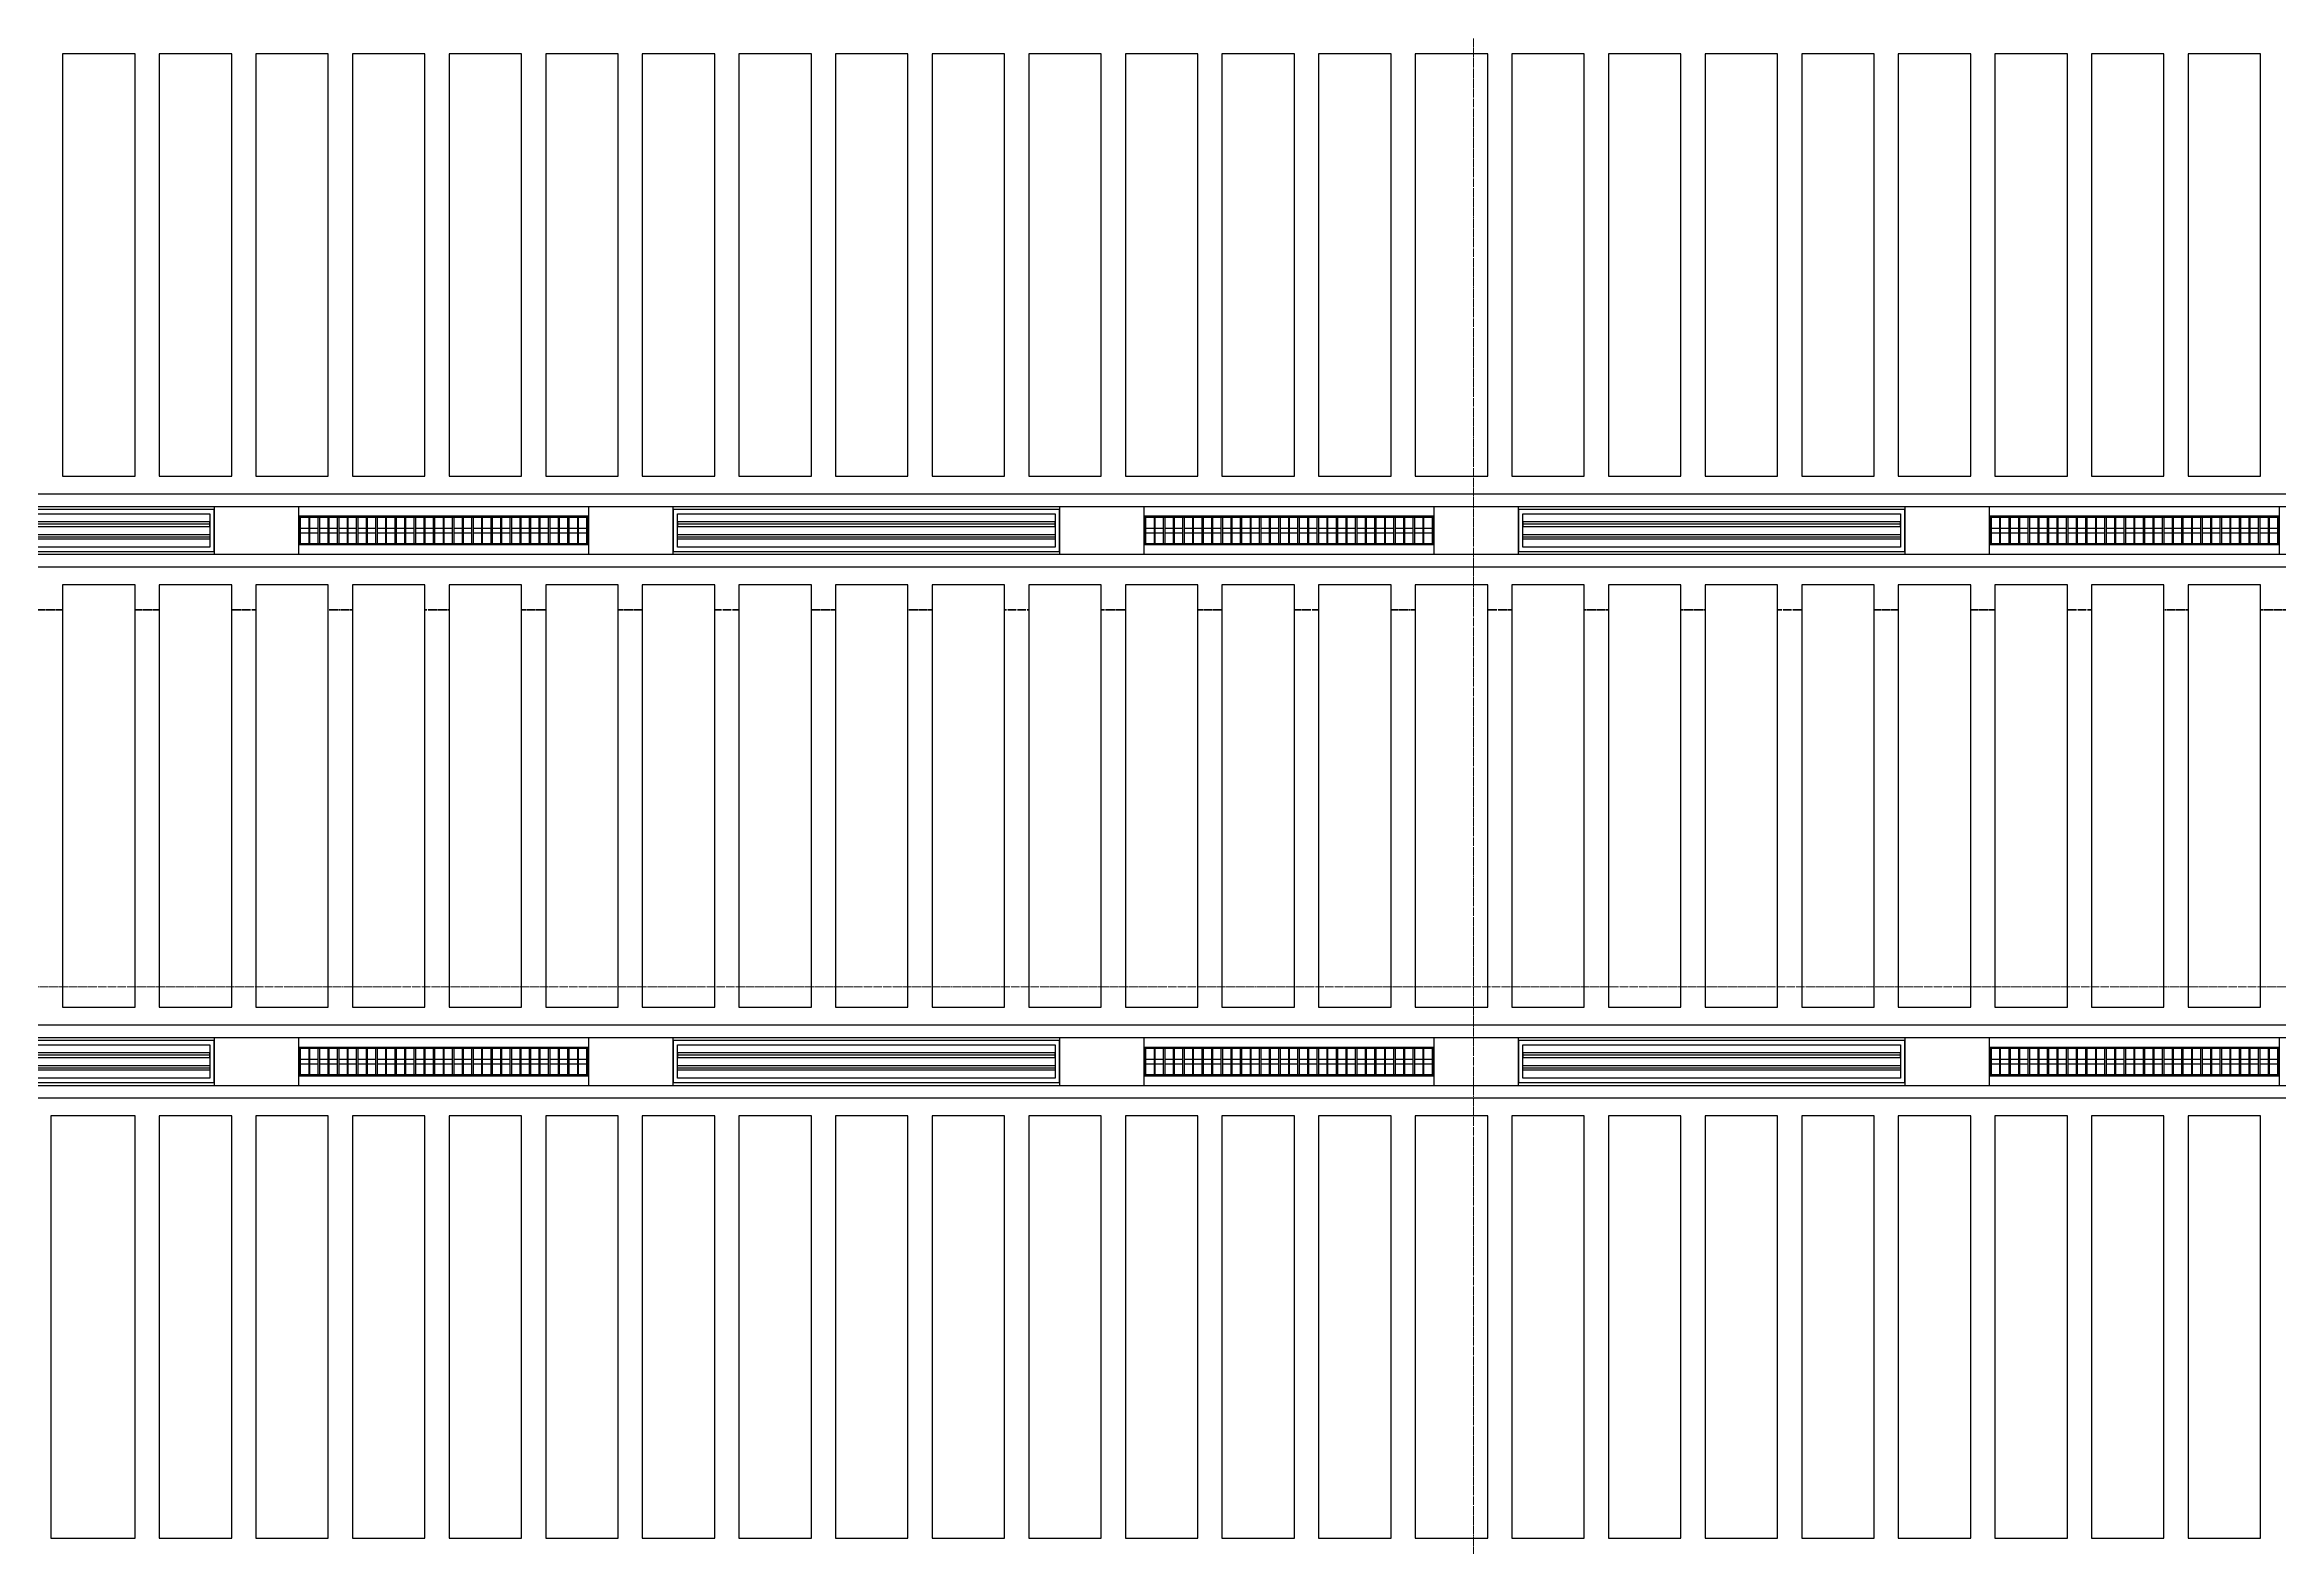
# Model space of a CAD drawing. Header units: millimetres. Extents: x -726012 to -647389, y -20772 to 18805.
# Drawn here: x -716398 to -707146, y 1257 to 7482 of the extents above; entities that cross this region are included whole.
import ezdxf
from ezdxf.enums import TextEntityAlignment as Align
from ezdxf.xclip import XClip

# ---------------------------------------------------------------- set-up
doc = ezdxf.new("R2010")
doc.units = ezdxf.units.MM
doc.header["$XCLIPFRAME"] = 0
doc.linetypes.add('DPA_Grid _ Level 100', pattern=[10, 5.5, -1.6, 1.3, -1.6])
for name, color, linetype in [('000 - WIPEOUT', 250, 'Continuous'), ('001 - ASCESSORIES', 251, 'Continuous'), ('A04_TUBE SERIES', 2, 'Continuous'), ('A11_ALU.SOLID SHEET', 2, 'Continuous')]:
    doc.layers.add(name, color=color, linetype=linetype)
for name, color, linetype, lineweight in [('008 - LIGHTING', 1, 'Continuous', 9), ('G-ANNO-SECL', 3, 'Continuous', 9), ('S-GRID', 251, 'Continuous', 9)]:
    doc.layers.add(name, color=color, linetype=linetype, lineweight=lineweight)

# ---------------------------------------------------------------- blocks, each defined once
blk = doc.blocks.new('*U529')
blk.add_point((0, 0))
at = {"layer": 'Defpoints', "color": 250}
blk.add_text('AL.SHEET-HAT-TYPE-C', height=7, rotation=270, dxfattribs=at).set_placement((15, 0), align=Align.BOTTOM_CENTER)
blk.add_wipeout([(0, -100), (350, -100), (350, 100), (0, 100)]).dxf.layer = '000 - WIPEOUT'
at = {"layer": 'A11_ALU.SOLID SHEET', "color": 0}
blk.add_lwpolyline([(0, -100), (350, -100), (350, 100), (0, 100)], close=True, dxfattribs=at)
blk = doc.blocks.new('*U534')
blk.add_wipeout([(-25, 0), (25, 0), (25, 24555), (-25, 24555)]).dxf.layer = '000 - WIPEOUT'
at = {"layer": 'A04_TUBE SERIES', "color": 0}
blk.add_lwpolyline([(-25, 0), (25, 0), (25, 24555), (-25, 24555)], close=True, dxfattribs=at)
at = {"layer": 'Defpoints', "color": 250, "flags": 1}
blk.add_attdef('EXTR.OVL-LENGTH_', (-33.1, -9), '', height=5, dxfattribs=at)
blk = doc.blocks.new('*U526')
at = {"color": 1}
blk.add_wipeout([(600, -60), (-600, -60), (-600, 60), (600, 60)], dxfattribs=at).dxf.layer = '000 - WIPEOUT'
at = {"layer": '001 - ASCESSORIES', "color": 0}
blk.add_lwpolyline([(600, -60), (-600, -60), (-600, 60), (600, 60)], close=True, dxfattribs=at)
at = {"layer": '001 - ASCESSORIES'}
for points in [[(-593.5, -55), (-598.5, -55), (-598.5, 55), (-593.5, 55)], [(595, -55), (-595, -55), (-595, 55), (595, 55)], [(-558.8, -55), (-553.8, -55), (-553.8, 55), (-558.8, 55)], [(-514, -55), (-519, -55), (-519, 55), (-514, 55)], [(-479.3, -55), (-474.3, -55), (-474.3, 55), (-479.3, 55)], [(-434.6, -55), (-439.6, -55), (-439.6, 55), (-434.6, 55)], [(-399.8, -55), (-394.8, -55), (-394.8, 55), (-399.8, 55)], [(-355.1, -55), (-360.1, -55), (-360.1, 55), (-355.1, 55)], [(-320.4, -55), (-315.4, -55), (-315.4, 55), (-320.4, 55)], [(-275.6, -55), (-280.6, -55), (-280.6, 55), (-275.6, 55)], [(-240.9, -55), (-235.9, -55), (-235.9, 55), (-240.9, 55)], [(-196.2, -55), (-201.2, -55), (-201.2, 55), (-196.2, 55)], [(-161.4, -55), (-156.4, -55), (-156.4, 55), (-161.4, 55)], [(-116.7, -55), (-121.7, -55), (-121.7, 55), (-116.7, 55)], [(-82, -55), (-77, -55), (-77, 55), (-82, 55)], [(-37.2, -55), (-42.2, -55), (-42.2, 55), (-37.2, 55)], [(-2.5, -55), (2.5, -55), (2.5, 55), (-2.5, 55)], [(42.2, -55), (37.2, -55), (37.2, 55), (42.2, 55)], [(77, -55), (82, -55), (82, 55), (77, 55)], [(121.7, -55), (116.7, -55), (116.7, 55), (121.7, 55)], [(156.4, -55), (161.4, -55), (161.4, 55), (156.4, 55)], [(201.2, -55), (196.2, -55), (196.2, 55), (201.2, 55)], [(235.9, -55), (240.9, -55), (240.9, 55), (235.9, 55)], [(280.6, -55), (275.6, -55), (275.6, 55), (280.6, 55)], [(315.4, -55), (320.4, -55), (320.4, 55), (315.4, 55)], [(360.1, -55), (355.1, -55), (355.1, 55), (360.1, 55)], [(394.8, -55), (399.8, -55), (399.8, 55), (394.8, 55)], [(439.6, -55), (434.6, -55), (434.6, 55), (439.6, 55)], [(474.3, -55), (479.3, -55), (479.3, 55), (474.3, 55)], [(519, -55), (514, -55), (514, 55), (519, 55)], [(553.8, -55), (558.8, -55), (558.8, 55), (553.8, 55)], [(598.5, -55), (593.5, -55), (593.5, 55), (598.5, 55)]]:
    blk.add_lwpolyline(points, close=True, dxfattribs=at)
for points in [[(-593.5, 10), (-558.8, 10)], [(-553.8, 10), (-519, 10)], [(-514, 10), (-479.3, 10)], [(-474.3, 10), (-439.6, 10)], [(-434.6, 10), (-399.8, 10)], [(-394.8, 10), (-360.1, 10)], [(-355.1, 10), (-320.4, 10)], [(-315.4, 10), (-280.6, 10)], [(-275.6, 10), (-240.9, 10)], [(-235.9, 10), (-201.2, 10)], [(-196.2, 10), (-161.4, 10)], [(-156.4, 10), (-121.7, 10)], [(-116.7, 10), (-82, 10)], [(-77, 10), (-42.2, 10)], [(-37.2, 10), (-2.5, 10)], [(2.5, 10), (37.2, 10)], [(42.2, 10), (77, 10)], [(82, 10), (116.7, 10)], [(121.7, 10), (156.4, 10)], [(161.4, 10), (196.2, 10)], [(201.2, 10), (235.9, 10)], [(240.9, 10), (275.6, 10)], [(280.6, 10), (315.4, 10)], [(320.4, 10), (355.1, 10)], [(360.1, 10), (394.8, 10)], [(399.8, 10), (434.6, 10)], [(439.6, 10), (474.3, 10)], [(479.3, 10), (514, 10)], [(519, 10), (553.8, 10)], [(558.8, 10), (593.5, 10)], [(-593.5, -10), (-558.8, -10)], [(-553.8, -10), (-519, -10)], [(-514, -10), (-479.3, -10)], [(-474.3, -10), (-439.6, -10)], [(-434.6, -10), (-399.8, -10)], [(-394.8, -10), (-360.1, -10)], [(-355.1, -10), (-320.4, -10)], [(-315.4, -10), (-280.6, -10)], [(-275.6, -10), (-240.9, -10)], [(-235.9, -10), (-201.2, -10)], [(-196.2, -10), (-161.4, -10)], [(-156.4, -10), (-121.7, -10)], [(-116.7, -10), (-82, -10)], [(-77, -10), (-42.2, -10)], [(-37.2, -10), (-2.5, -10)], [(2.5, -10), (37.2, -10)], [(42.2, -10), (77, -10)], [(82, -10), (116.7, -10)], [(121.7, -10), (156.4, -10)], [(161.4, -10), (196.2, -10)], [(201.2, -10), (235.9, -10)], [(240.9, -10), (275.6, -10)], [(280.6, -10), (315.4, -10)], [(320.4, -10), (355.1, -10)], [(360.1, -10), (394.8, -10)], [(399.8, -10), (434.6, -10)], [(439.6, -10), (474.3, -10)], [(479.3, -10), (514, -10)], [(519, -10), (553.8, -10)], [(558.8, -10), (593.5, -10)]]:
    blk.add_lwpolyline(points, dxfattribs=at)
blk = doc.blocks.new('*U537')
blk.add_wipeout([(-25, 0), (25, 0), (25, 24555), (-25, 24555)]).dxf.layer = '000 - WIPEOUT'
at = {"layer": 'A04_TUBE SERIES', "color": 0}
blk.add_lwpolyline([(-25, 0), (25, 0), (25, 24555), (-25, 24555)], close=True, dxfattribs=at)
at = {"layer": 'Defpoints', "color": 250, "flags": 1}
blk.add_attdef('EXTR.OVL-LENGTH_', (-33.1, -9), '', height=5, dxfattribs=at)
blk = doc.blocks.new('*U531')
at = {"layer": '001 - ASCESSORIES', "color": 0, "linetype": 'ByBlock'}
blk.add_lwpolyline([(800, 87.5), (-800, 87.5), (-800, -87.5), (800, -87.5)], close=True, dxfattribs=at)
at = {"layer": '001 - ASCESSORIES', "linetype": 'ByBlock'}
for points in [[(-781.5, 69), (781.5, 69), (781.5, -69), (-781.5, -69)], [(781.5, 36.3), (-781.5, 36.3), (-781.5, 16.3), (781.5, 16.3)], [(-781.5, -16.3), (781.5, -16.3), (781.5, -36.3), (-781.5, -36.3)]]:
    blk.add_lwpolyline(points, close=True, dxfattribs=at)
for points in [[(781.5, 26.3), (-781.5, 26.3)], [(-781.5, -26.3), (781.5, -26.3)]]:
    blk.add_lwpolyline(points, dxfattribs=at)
blk = doc.blocks.new('*U548')
blk.add_wipeout([(-25, 0), (25, 0), (25, 81755), (-25, 81755)]).dxf.layer = '000 - WIPEOUT'
at = {"layer": 'A04_TUBE SERIES', "color": 0}
blk.add_lwpolyline([(-25, 0), (25, 0), (25, 81755), (-25, 81755)], close=True, dxfattribs=at)
at = {"layer": 'Defpoints', "color": 250, "flags": 1}
blk.add_attdef('EXTR.OVL-LENGTH_', (-33.1, -9), '', height=5, dxfattribs=at)
blk = doc.blocks.new('*U545')
blk.add_wipeout([(-25, 0), (25, 0), (25, 81755), (-25, 81755)]).dxf.layer = '000 - WIPEOUT'
at = {"layer": 'A04_TUBE SERIES', "color": 0}
blk.add_lwpolyline([(-25, 0), (25, 0), (25, 81755), (-25, 81755)], close=True, dxfattribs=at)
at = {"layer": 'Defpoints', "color": 250, "flags": 1}
blk.add_attdef('EXTR.OVL-LENGTH_', (-33.1, -9), '', height=5, dxfattribs=at)
blk = doc.blocks.new('*U1252')
at = {"color": 3}
for points in [[(-875, 33950), (875, 33950), (875, 33650), (-875, 33650)], [(-875, 33550), (875, 33550), (875, 33250), (-875, 33250)], [(-875, 33150), (875, 33150), (875, 32850), (-875, 32850)], [(-875, 32750), (875, 32750), (875, 32450), (-875, 32450)], [(-875, 32350), (875, 32350), (875, 32050), (-875, 32050)], [(-875, 31950), (875, 31950), (875, 31650), (-875, 31650)], [(-875, 31550), (875, 31550), (875, 31250), (-875, 31250)], [(-875, 31150), (875, 31150), (875, 30850), (-875, 30850)], [(-875, 30750), (875, 30750), (875, 30450), (-875, 30450)], [(-875, 30350), (875, 30350), (875, 30050), (-875, 30050)], [(-875, 29950), (875, 29950), (875, 29650), (-875, 29650)], [(-875, 29550), (875, 29550), (875, 29250), (-875, 29250)], [(-875, 29150), (875, 29150), (875, 28850), (-875, 28850)], [(-875, 28750), (875, 28750), (875, 28450), (-875, 28450)], [(-875, 28350), (875, 28350), (875, 28050), (-875, 28050)], [(-875, 27950), (875, 27950), (875, 27650), (-875, 27650)], [(-875, 27550), (875, 27550), (875, 27250), (-875, 27250)], [(-875, 27150), (875, 27150), (875, 26850), (-875, 26850)], [(-875, 26750), (875, 26750), (875, 26450), (-875, 26450)], [(-875, 26350), (875, 26350), (875, 26050), (-875, 26050)], [(-875, 25950), (875, 25950), (875, 25650), (-875, 25650)], [(-875, 25550), (875, 25550), (875, 25250), (-875, 25250)], [(-875, 25150), (875, 25150), (875, 24850), (-875, 24850)]]:
    blk.add_wipeout(points, dxfattribs=at).dxf.layer = '000 - WIPEOUT'
at = {"layer": 'A11_ALU.SOLID SHEET', "color": 0, "linetype": 'ByBlock'}
for points in [[(-875, 33650), (875, 33650), (875, 33950), (-875, 33950)], [(-875, 33250), (875, 33250), (875, 33550), (-875, 33550)], [(-875, 32850), (875, 32850), (875, 33150), (-875, 33150)], [(-875, 32450), (875, 32450), (875, 32750), (-875, 32750)], [(-875, 32050), (875, 32050), (875, 32350), (-875, 32350)], [(-875, 31650), (875, 31650), (875, 31950), (-875, 31950)], [(-875, 31250), (875, 31250), (875, 31550), (-875, 31550)], [(-875, 30850), (875, 30850), (875, 31150), (-875, 31150)], [(-875, 30450), (875, 30450), (875, 30750), (-875, 30750)], [(-875, 30050), (875, 30050), (875, 30350), (-875, 30350)], [(-875, 29650), (875, 29650), (875, 29950), (-875, 29950)], [(-875, 29250), (875, 29250), (875, 29550), (-875, 29550)], [(-875, 28850), (875, 28850), (875, 29150), (-875, 29150)], [(-875, 28450), (875, 28450), (875, 28750), (-875, 28750)], [(-875, 28050), (875, 28050), (875, 28350), (-875, 28350)], [(-875, 27650), (875, 27650), (875, 27950), (-875, 27950)], [(-875, 27250), (875, 27250), (875, 27550), (-875, 27550)], [(-875, 26850), (875, 26850), (875, 27150), (-875, 27150)], [(-875, 26450), (875, 26450), (875, 26750), (-875, 26750)], [(-875, 26050), (875, 26050), (875, 26350), (-875, 26350)], [(-875, 25650), (875, 25650), (875, 25950), (-875, 25950)], [(-875, 25250), (875, 25250), (875, 25550), (-875, 25550)], [(-875, 24850), (875, 24850), (875, 25150), (-875, 25150)]]:
    blk.add_lwpolyline(points, close=True, dxfattribs=at)
blk = doc.blocks.new('*U1256')
at = {"color": 3}
for points in [[(-875, 5350), (875, 5350), (875, 5050), (-875, 5050)], [(-875, 4950), (875, 4950), (875, 4650), (-875, 4650)], [(-875, 4550), (875, 4550), (875, 4250), (-875, 4250)], [(-875, 4150), (875, 4150), (875, 3850), (-875, 3850)], [(-875, 3750), (875, 3750), (875, 3450), (-875, 3450)], [(-875, 3350), (875, 3350), (875, 3050), (-875, 3050)], [(-875, 2950), (875, 2950), (875, 2650), (-875, 2650)], [(-875, 2550), (875, 2550), (875, 2250), (-875, 2250)], [(-875, 2150), (875, 2150), (875, 1850), (-875, 1850)], [(-875, 1750), (875, 1750), (875, 1450), (-875, 1450)], [(-875, 1350), (875, 1350), (875, 1050), (-875, 1050)], [(-875, 950), (875, 950), (875, 650), (-875, 650)], [(-875, 550), (875, 550), (875, 250), (-875, 250)], [(-875, 150), (875, 150), (875, -150), (-875, -150)], [(-875, -250), (875, -250), (875, -550), (-875, -550)], [(-875, -650), (875, -650), (875, -950), (-875, -950)], [(-875, -1050), (875, -1050), (875, -1350), (-875, -1350)], [(-875, -1450), (875, -1450), (875, -1750), (-875, -1750)], [(-875, -1850), (875, -1850), (875, -2150), (-875, -2150)], [(-875, -2250), (875, -2250), (875, -2550), (-875, -2550)], [(-875, -2650), (875, -2650), (875, -2950), (-875, -2950)], [(-875, -3050), (875, -3050), (875, -3350), (-875, -3350)], [(-875, -3450), (875, -3450), (875, -3750), (-875, -3750)]]:
    blk.add_wipeout(points, dxfattribs=at).dxf.layer = '000 - WIPEOUT'
at = {"layer": 'A11_ALU.SOLID SHEET', "color": 0, "linetype": 'ByBlock'}
for points in [[(-875, 5050), (875, 5050), (875, 5350), (-875, 5350)], [(-875, 4650), (875, 4650), (875, 4950), (-875, 4950)], [(-875, 4250), (875, 4250), (875, 4550), (-875, 4550)], [(-875, 3850), (875, 3850), (875, 4150), (-875, 4150)], [(-875, 3450), (875, 3450), (875, 3750), (-875, 3750)], [(-875, 3050), (875, 3050), (875, 3350), (-875, 3350)], [(-875, 2650), (875, 2650), (875, 2950), (-875, 2950)], [(-875, 2250), (875, 2250), (875, 2550), (-875, 2550)], [(-875, 1850), (875, 1850), (875, 2150), (-875, 2150)], [(-875, 1450), (875, 1450), (875, 1750), (-875, 1750)], [(-875, 1050), (875, 1050), (875, 1350), (-875, 1350)], [(-875, 650), (875, 650), (875, 950), (-875, 950)], [(-875, 250), (875, 250), (875, 550), (-875, 550)], [(-875, -150), (875, -150), (875, 150), (-875, 150)], [(-875, -550), (875, -550), (875, -250), (-875, -250)], [(-875, -950), (875, -950), (875, -650), (-875, -650)], [(-875, -1350), (875, -1350), (875, -1050), (-875, -1050)], [(-875, -1750), (875, -1750), (875, -1450), (-875, -1450)], [(-875, -2150), (875, -2150), (875, -1850), (-875, -1850)], [(-875, -2550), (875, -2550), (875, -2250), (-875, -2250)], [(-875, -2950), (875, -2950), (875, -2650), (-875, -2650)], [(-875, -3350), (875, -3350), (875, -3050), (-875, -3050)], [(-875, -3750), (875, -3750), (875, -3450), (-875, -3450)]]:
    blk.add_lwpolyline(points, close=True, dxfattribs=at)
blk = doc.blocks.new('*U1257')
at = {"color": 3}
for points in [[(-875, 8550), (875, 8550), (875, 8250), (-875, 8250)], [(-875, 8150), (875, 8150), (875, 7850), (-875, 7850)], [(-875, 7750), (875, 7750), (875, 7450), (-875, 7450)], [(-875, 7350), (875, 7350), (875, 7050), (-875, 7050)], [(-875, 6950), (875, 6950), (875, 6650), (-875, 6650)], [(-875, 6550), (875, 6550), (875, 6250), (-875, 6250)], [(-875, 6150), (875, 6150), (875, 5850), (-875, 5850)], [(-875, 5750), (875, 5750), (875, 5450), (-875, 5450)], [(-875, 5350), (875, 5350), (875, 5050), (-875, 5050)], [(-875, 4950), (875, 4950), (875, 4650), (-875, 4650)], [(-875, 4550), (875, 4550), (875, 4250), (-875, 4250)], [(-875, 4150), (875, 4150), (875, 3850), (-875, 3850)], [(-875, 3750), (875, 3750), (875, 3450), (-875, 3450)], [(-875, 3350), (875, 3350), (875, 3050), (-875, 3050)], [(-875, 2950), (875, 2950), (875, 2650), (-875, 2650)], [(-875, 2550), (875, 2550), (875, 2250), (-875, 2250)], [(-875, 2150), (875, 2150), (875, 1850), (-875, 1850)], [(-875, 1750), (875, 1750), (875, 1450), (-875, 1450)], [(-875, 1350), (875, 1350), (875, 1050), (-875, 1050)], [(-875, 950), (875, 950), (875, 650), (-875, 650)], [(-875, 550), (875, 550), (875, 250), (-875, 250)], [(-875, 150), (875, 150), (875, -150), (-875, -150)]]:
    blk.add_wipeout(points, dxfattribs=at).dxf.layer = '000 - WIPEOUT'
at = {"layer": 'A11_ALU.SOLID SHEET', "color": 0, "linetype": 'ByBlock'}
for points in [[(-875, 8250), (875, 8250), (875, 8550), (-875, 8550)], [(-875, 7850), (875, 7850), (875, 8150), (-875, 8150)], [(-875, 7450), (875, 7450), (875, 7750), (-875, 7750)], [(-875, 7050), (875, 7050), (875, 7350), (-875, 7350)], [(-875, 6650), (875, 6650), (875, 6950), (-875, 6950)], [(-875, 6250), (875, 6250), (875, 6550), (-875, 6550)], [(-875, 5850), (875, 5850), (875, 6150), (-875, 6150)], [(-875, 5450), (875, 5450), (875, 5750), (-875, 5750)], [(-875, 5050), (875, 5050), (875, 5350), (-875, 5350)], [(-875, 4650), (875, 4650), (875, 4950), (-875, 4950)], [(-875, 4250), (875, 4250), (875, 4550), (-875, 4550)], [(-875, 3850), (875, 3850), (875, 4150), (-875, 4150)], [(-875, 3450), (875, 3450), (875, 3750), (-875, 3750)], [(-875, 3050), (875, 3050), (875, 3350), (-875, 3350)], [(-875, 2650), (875, 2650), (875, 2950), (-875, 2950)], [(-875, 2250), (875, 2250), (875, 2550), (-875, 2550)], [(-875, 1850), (875, 1850), (875, 2150), (-875, 2150)], [(-875, 1450), (875, 1450), (875, 1750), (-875, 1750)], [(-875, 1050), (875, 1050), (875, 1350), (-875, 1350)], [(-875, 650), (875, 650), (875, 950), (-875, 950)], [(-875, 250), (875, 250), (875, 550), (-875, 550)], [(-875, -150), (875, -150), (875, 150), (-875, 150)]]:
    blk.add_lwpolyline(points, close=True, dxfattribs=at)
blk = doc.blocks.new('*U1261')
at = {"layer": 'Defpoints'}
blk.add_point((0, 0), dxfattribs=at)
blk.add_wipeout([(875, 250), (875, 598.5), (-875, 598.5), (-875, 250)]).dxf.layer = '000 - WIPEOUT'
at = {"layer": 'A11_ALU.SOLID SHEET', "color": 0}
blk.add_lwpolyline([(875, 250), (875, 598.5), (-875, 598.5), (-875, 250)], close=True, dxfattribs=at)
at = {"layer": 'Defpoints'}
blk.add_point((0, 400), dxfattribs=at)
blk = doc.blocks.new('*U1287')
at = {"layer": 'A11_ALU.SOLID SHEET', "color": 0, "linetype": 'ByBlock', "rotation": 90}
for name, p in [('*U1252', (62308.5, 2990)), ('*U1256', (33708.5, 790)), ('*U1257', (37308.5, -1410))]:
    blk.add_blockref(name, p, dxfattribs=at)
at = {"layer": 'A11_ALU.SOLID SHEET', "color": 1}
for p in [(28986, 1890), (30536, 1890), (32486, 1890), (34036, 1890), (35986, 1890), (37536, 1890), (28986, -310), (30536, -310), (32486, -310), (34036, -310), (35986, -310), (37536, -310)]:
    blk.add_blockref('*U529', p, dxfattribs=at)
at = {"layer": '008 - LIGHTING'}
for name, p in [('*U531', (28186, 1890)), ('*U526', (29936, 1890)), ('*U531', (31686, 1890)), ('*U526', (33436, 1890)), ('*U531', (35186, 1890)), ('*U526', (36936, 1890)), ('*U531', (28186, -310)), ('*U526', (29936, -310)), ('*U531', (31686, -310)), ('*U526', (33436, -310)), ('*U531', (35186, -310)), ('*U526', (36936, -310))]:
    blk.add_blockref(name, p, dxfattribs=at)
at = {"layer": 'A11_ALU.SOLID SHEET', "color": 0, "linetype": 'ByBlock', "rotation": 90}
blk.add_blockref('*U1261', (28908.5, -1410), dxfattribs=at)
at = {"layer": 'A04_TUBE SERIES', "color": 0, "linetype": 'ByBlock', "rotation": 270}
for name, p in [('*U548', (21303.5, 2015)), ('*U545', (21303.5, 1765)), ('*U537', (21303.5, -185)), ('*U534', (21303.5, -435))]:
    blk.add_blockref(name, p, dxfattribs=at)
blk = doc.blocks.new('*U1069')
at = {"layer": 'S-GRID', "linetype": 'DPA_Grid _ Level 100'}
for p, q in [((-34200, -12746.5), (-34200, 25446.8)), ((24470.7, 11120.4), (-48391.9, 11120.4))]:
    blk.add_line(p, q, dxfattribs=at)

msp = doc.modelspace()

# ---------------------------------------------------------------- linework, layer by layer
at = {"layer": 'G-ANNO-SECL', "linetype": 'DPA_Grid _ Level 100', "lineweight": 50}
msp.add_line((-724201, 5139.9), (-670136, 5139.9), dxfattribs=at)

# ---------------------------------------------------------------- next in the draw order: block references
at = {"layer": 'A11_ALU.SOLID SHEET'}
ref = msp.add_blockref('*U1287', (-744682.4, 3579), dxfattribs=at)
XClip(ref).set_block_clipping_path([(22516.8245944298, -23612.0000696909), (92487.8891097467, 7199.9972603897)])

# ---------------------------------------------------------------- next in the draw order: block references
msp.add_blockref('*U1069', (-676282.4, -7541.4))

doc.saveas('drawing.dxf')
